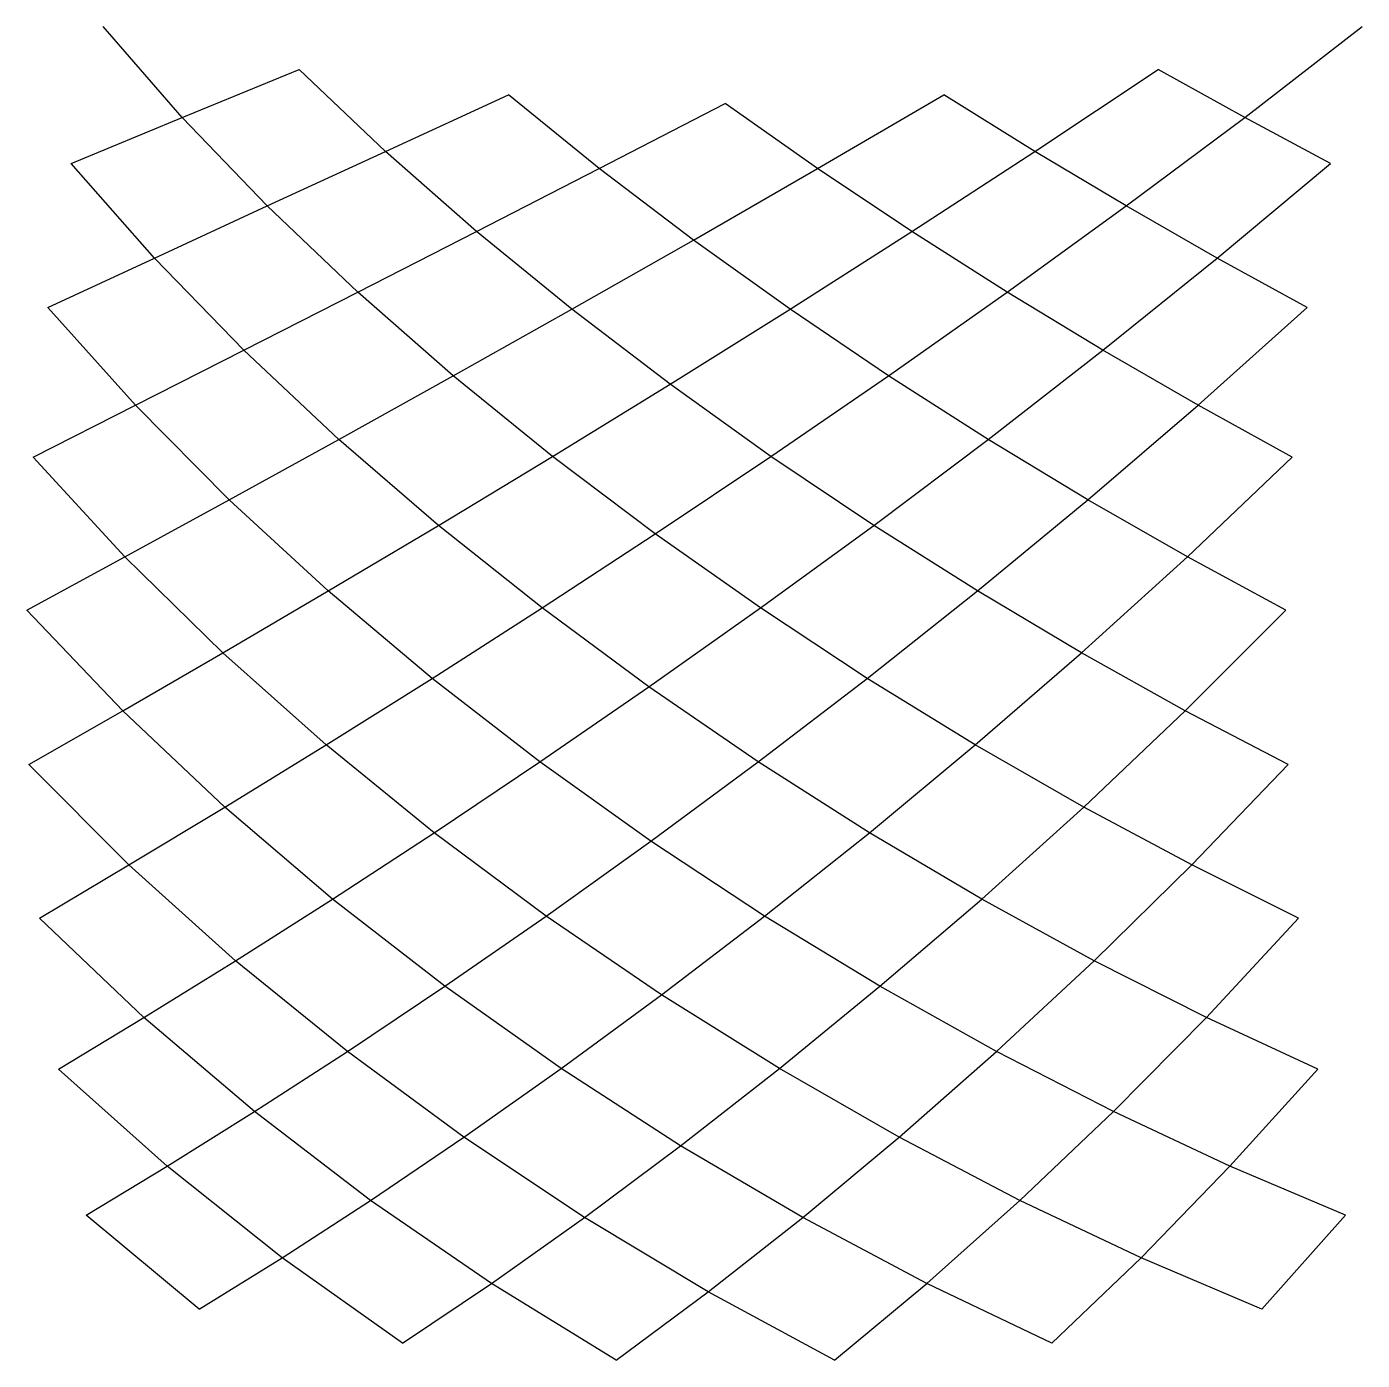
# Model space of a CAD drawing. Extents: x -338 to 723, y 22 to 1081.
import ezdxf

# ---------------------------------------------------------------- set-up
doc = ezdxf.new("R2010")
doc.units = 0
doc.header["$LTSCALE"] = 100
doc.header["$MEASUREMENT"] = 0
doc.layers.get('0').update_dxf_attribs({"color": 18, "linetype": 'CONTINUOUS'})

msp = doc.modelspace()

# ---------------------------------------------------------------- linework, layer by layer
for points in [[(-200.8, 62.6, -15.4), (-290.5, 137.2, 16.8), (-226.1, 176.1, -97.5), (-312.5, 253.3, 34), (-244.7, 294.2, -147.5), (-327.6, 373.1, 34.2), (-256.5, 415.4, -170.6), (-336, 495.1, 23.1), (-261.5, 537.9, -171.9), (-337.7, 617.7, 6.5), (-259.8, 660.1, -156.6), (-332.7, 739.2, -9.8), (-251.4, 780.5, -129.7), (-320.9, 858.1, -20.2), (-236.2, 897.4, -96.5), (-302.3, 972.6, -18.9), (-214.3, 1009.1, -62), (-277.1, 1081.2, 0)], [(643.1, 62.6, 22.1), (709.5, 137.2, 49.1), (617.8, 176.1, 93.9), (687.5, 253.3, 99.1), (599.3, 294.2, 115.6), (672.4, 373.1, 99.3), (587.5, 415.4, 102), (664, 495.1, 66.4), (582.4, 537.9, 68.1), (662.3, 617.7, 17.5), (584.1, 660.1, 28.8), (667.3, 739.2, -30.5), (592.5, 780.5, -0.9), (679.1, 858.1, -60.7), (607.7, 897.4, -6.2), (697.7, 972.6, -56.2), (629.6, 1009.1, 27.9), (722.9, 1081.2, 0)], [(-200.8, 62.6, -15.4), (-134.9, 103.4, -105.8), (-226.1, 176.1, -97.5), (-156.8, 219.5, -223.2), (-244.7, 294.2, -147.5), (-172, 339.3, -281.7), (-256.5, 415.4, -170.6), (-180.4, 461.3, -293.2), (-261.5, 537.9, -171.9), (-182.1, 583.9, -269.7), (-259.8, 660.1, -156.6), (-177, 705.4, -223), (-251.4, 780.5, -129.7), (-165.2, 824.3, -165.1), (-236.2, 897.4, -96.5), (-146.7, 938.8, -107.9), (-214.3, 1009.1, -62), (-121.4, 1047.3, -63.4)], [(-39.3, 35.5, -19.5), (-134.9, 103.4, -105.8), (-64.6, 149, -205.4), (-156.8, 219.5, -223.2), (-83.1, 267.2, -310), (-172, 339.3, -281.7), (-94.9, 388.3, -348.6), (-180.4, 461.3, -293.2), (-100, 510.8, -336.3), (-182.1, 583.9, -269.7), (-98.3, 633.1, -288.3), (-177, 705.4, -223), (-89.9, 753.4, -219.7), (-165.2, 824.3, -165.1), (-74.7, 870.3, -145.9), (-146.7, 938.8, -107.9), (-52.8, 982.1, -82), (-121.4, 1047.3, -63.4)], [(476.3, 35.5, 35.8), (547.2, 103.4, 59.9), (451, 149, 37.6), (525.3, 219.5, 85), (432.5, 267.2, 27.6), (510.1, 339.3, 81.9), (420.7, 388.3, 12), (501.7, 461.3, 61.8), (415.6, 510.8, -3), (500, 583.9, 35.9), (417.3, 633.1, -11.1), (505.1, 705.4, 15.3), (425.7, 753.4, -6.2), (516.8, 824.3, 11.2), (440.9, 870.3, 18), (535.4, 938.8, 34.7), (462.8, 982.1, 67.6), (560.7, 1047.3, 97.1)], [(643.1, 62.6, 22.1), (547.2, 103.4, 59.9), (617.8, 176.1, 93.9), (525.3, 219.5, 85), (599.3, 294.2, 115.6), (510.1, 339.3, 81.9), (587.5, 415.4, 102), (501.7, 461.3, 61.8), (582.4, 537.9, 68.1), (500, 583.9, 35.9), (584.1, 660.1, 28.8), (505.1, 705.4, 15.3), (592.5, 780.5, -0.9), (516.8, 824.3, 11.2), (607.7, 897.4, -6.2), (535.4, 938.8, 34.7), (629.6, 1009.1, 27.9), (560.7, 1047.3, 97.1)], [(-39.3, 35.5, -19.5), (31.3, 83.1, -119.5), (-64.6, 149, -205.4), (9.4, 199.2, -267.3), (-83.1, 267.2, -310), (-5.7, 319, -338.8), (-94.9, 388.3, -348.6), (-14.2, 441, -349.7), (-100, 510.8, -336.3), (-15.8, 563.6, -315.4), (-98.3, 633.1, -288.3), (-10.8, 685.1, -251.5), (-89.9, 753.4, -219.7), (1, 804, -173.4), (-74.7, 870.3, -145.9), (19.5, 918.5, -96.8), (-52.8, 982.1, -82), (44.8, 1027.1, -37.2)], [(130.4, 22, -1.4), (31.3, 83.1, -119.5), (105.2, 135.5, -176.1), (9.4, 199.2, -267.3), (86.6, 253.6, -275.1), (-5.7, 319, -338.8), (74.8, 374.8, -311.8), (-14.2, 441, -349.7), (69.8, 497.3, -299.8), (-15.8, 563.6, -315.4), (71.5, 619.5, -252.6), (-10.8, 685.1, -251.5), (79.9, 739.9, -183.8), (1, 804, -173.4), (95.1, 856.8, -106.8), (19.5, 918.5, -96.8), (117, 968.5, -35.2), (44.8, 1027.1, -37.2)], [(130.4, 22, -1.4), (203.5, 76.4, -67.6), (105.2, 135.5, -176.1), (181.6, 192.4, -177.7), (86.6, 253.6, -275.1), (166.4, 312.2, -233.2), (74.8, 374.8, -311.8), (158, 434.3, -244.1), (69.8, 497.3, -299.8), (156.3, 556.9, -220.1), (71.5, 619.5, -252.6), (161.4, 678.4, -170.8), (79.9, 739.9, -183.8), (173.2, 797.2, -106.2), (95.1, 856.8, -106.8), (191.7, 911.7, -35.9), (117, 968.5, -35.2), (217, 1020.3, 30.3)], [(303.8, 22, 22.5), (203.5, 76.4, -67.6), (278.6, 135.5, -73.8), (181.6, 192.4, -177.7), (260, 253.6, -132.6), (166.4, 312.2, -233.2), (248.2, 374.8, -158.8), (158, 434.3, -244.1), (243.2, 497.3, -157.2), (156.3, 556.9, -220.1), (244.9, 619.5, -132.6), (161.4, 678.4, -170.8), (253.3, 739.9, -89.9), (173.2, 797.2, -106.2), (268.5, 856.8, -33.9), (191.7, 911.7, -35.9), (290.4, 968.5, 30.7), (217, 1020.3, 30.3)], [(303.8, 22, 22.5), (377, 83.1, 6.6), (278.6, 135.5, -73.8), (355.1, 199.2, -33.8), (260, 253.6, -132.6), (339.9, 319, -61), (248.2, 374.8, -158.8), (331.5, 441, -74.3), (243.2, 497.3, -157.2), (329.8, 563.6, -73.1), (244.9, 619.5, -132.6), (334.9, 685.1, -56.7), (253.3, 739.9, -89.9), (346.7, 804, -24.3), (268.5, 856.8, -33.9), (365.2, 918.5, 24.8), (290.4, 968.5, 30.7), (390.5, 1027.1, 91.2)], [(476.3, 35.5, 35.8), (377, 83.1, 6.6), (451, 149, 37.6), (355.1, 199.2, -33.8), (432.5, 267.2, 27.6), (339.9, 319, -61), (420.7, 388.3, 12), (331.5, 441, -74.3), (415.6, 510.8, -3), (329.8, 563.6, -73.1), (417.3, 633.1, -11.1), (334.9, 685.1, -56.7), (425.7, 753.4, -6.2), (346.7, 804, -24.3), (440.9, 870.3, 18), (365.2, 918.5, 24.8), (462.8, 982.1, 67.6), (390.5, 1027.1, 91.2)]]:
    msp.add_polyline3d(points)

doc.saveas('drawing.dxf')
